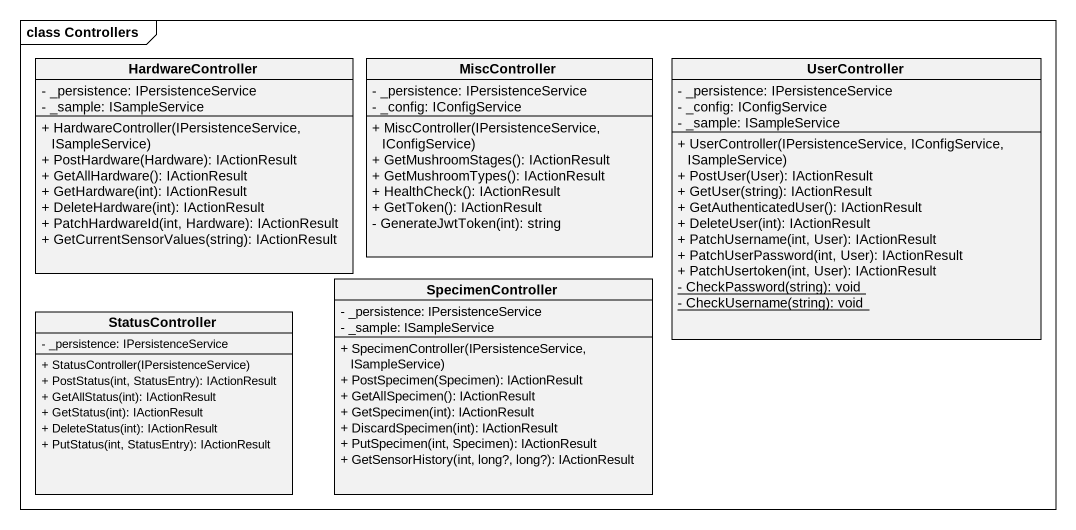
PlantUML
@startuml
mainframe class Controllers
hide circle
hide empty members
skinparam classAttributeIconSize 0
class HardwareController {
  - _persistence: IPersistenceService
  - _sample: ISampleService
  + HardwareController(IPersistenceService, ISampleService)
  + PostHardware(Hardware): IActionResult
  + GetAllHardware(): IActionResult
  + GetHardware(int): IActionResult
  + DeleteHardware(int): IActionResult
  + PatchHardwareId(int, Hardware): IActionResult
  + GetCurrentSensorValues(string): IActionResult
}
class MiscController {
  - _persistence: IPersistenceService
  - _config: IConfigService
  + MiscController(IPersistenceService, IConfigService)
  + GetMushroomStages(): IActionResult
  + GetMushroomTypes(): IActionResult
  + HealthCheck(): IActionResult
  + GetToken(): IActionResult
  - GenerateJwtToken(int): string
}
class UserController {
  - _persistence: IPersistenceService
  - _config: IConfigService
  - _sample: ISampleService
  + UserController(IPersistenceService, IConfigService, ISampleService)
  + PostUser(User): IActionResult
  + GetUser(string): IActionResult
  + GetAuthenticatedUser(): IActionResult
  + DeleteUser(int): IActionResult
  + PatchUsername(int, User): IActionResult
  + PatchUserPassword(int, User): IActionResult
  + PatchUsertoken(int, User): IActionResult
  {static} - CheckPassword(string): void
  {static} - CheckUsername(string): void
}
class SpecimenController {
  - _persistence: IPersistenceService
  - _sample: ISampleService
  + SpecimenController(IPersistenceService, ISampleService)
  + PostSpecimen(Specimen): IActionResult
  + GetAllSpecimen(): IActionResult
  + GetSpecimen(int): IActionResult
  + DiscardSpecimen(int): IActionResult
  + PutSpecimen(int, Specimen): IActionResult
  + GetSensorHistory(int, long?, long?): IActionResult
}
class StatusController {
  - _persistence: IPersistenceService
  + StatusController(IPersistenceService)
  + PostStatus(int, StatusEntry): IActionResult
  + GetAllStatus(int): IActionResult
  + GetStatus(int): IActionResult
  + DeleteStatus(int): IActionResult
  + PutStatus(int, StatusEntry): IActionResult
}
@enduml
